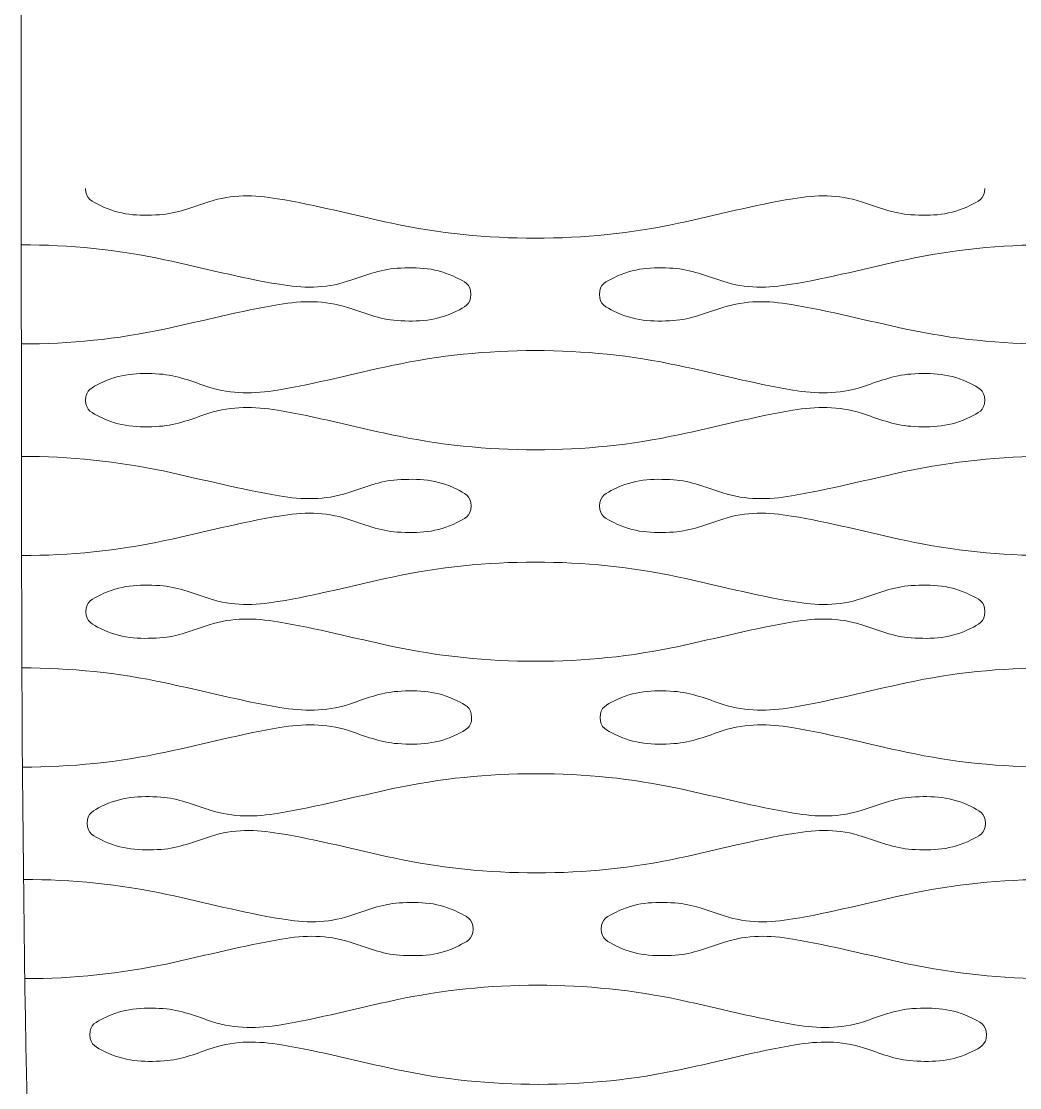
# Model space of a CAD drawing. Header units: centimetres. Extents: x -29.7 to 21.6, y -14.4 to 13.7.
# Drawn here: x -29.708 to -26.48, y -7.356 to -3.909 of the extents above; entities that cross this region are included whole.
import ezdxf

# ---------------------------------------------------------------- set-up
doc = ezdxf.new("R2010")
doc.units = ezdxf.units.CM
doc.header["$MEASUREMENT"] = 0
doc.layers.add('Layer 1', color=7, linetype='Continuous')

msp = doc.modelspace()

# ---------------------------------------------------------------- linework, layer by layer
at = {"layer": 'Layer 1', "color": 1, "lineweight": 9}
for points, knots in [([(-29.70796, -4.44965), (-29.70796, -4.44965), (-29.70796, -0.46166), (-29.70796, -0.46166), (-29.70796, -0.46166), (-29.70796, -0.46166), (-19.73801, -0.46166), (-19.73801, -0.46166), (-19.73801, -0.46166), (-19.73801, -0.46166), (-19.73801, -4.44965), (-19.73801, -4.44965)], [0, 0, 0, 0, 0.25, 0.25, 0.25, 0.25, 0.5, 0.5, 0.5, 0.5, 1, 1, 1, 1]), ([(-29.70796, -4.44965), (-29.70796, -7.29819), (-29.70796, -8.72246), (-29.45873, -10.14675), (-29.45873, -10.14675), (-29.20947, -11.57102), (-28.71099, -12.99531), (-26.71698, -14.41959)], [0, 0, 0, 0, 0.3333333, 0.3333333, 0.3333333, 0.3333333, 1, 1, 1, 1]), ([(-29.5003, -4.44965), (-29.5003, -4.48346), (-29.47804, -4.49124), (-29.45382, -4.5035), (-29.45382, -4.5035), (-29.39046, -4.53565), (-29.32932, -4.53841), (-29.26134, -4.53416), (-29.26134, -4.53416), (-29.20431, -4.5306), (-29.15413, -4.5088), (-29.10153, -4.49199), (-29.10153, -4.49199), (-29.02612, -4.46789), (-28.95569, -4.46965), (-28.8795, -4.48226), (-28.8795, -4.48226), (-28.75484, -4.50292), (-28.63293, -4.53523), (-28.50964, -4.56162), (-28.50964, -4.56162), (-28.35604, -4.59453), (-28.20327, -4.60993), (-28.04627, -4.60993)], [0, 0, 0, 0, 0.1428571, 0.1428571, 0.1428571, 0.1428571, 0.2857143, 0.2857143, 0.2857143, 0.2857143, 0.4285714, 0.4285714, 0.4285714, 0.4285714, 0.5714286, 0.5714286, 0.5714286, 0.5714286, 0.7142857, 0.7142857, 0.7142857, 0.7142857, 1, 1, 1, 1]), ([(-26.59235, -4.44965), (-26.59235, -4.48346), (-26.61457, -4.49124), (-26.63878, -4.5035), (-26.63878, -4.5035), (-26.70215, -4.53565), (-26.76332, -4.53841), (-26.83123, -4.53416), (-26.83123, -4.53416), (-26.88831, -4.5306), (-26.93845, -4.5088), (-26.99107, -4.49199), (-26.99107, -4.49199), (-27.06651, -4.46791), (-27.13692, -4.46965), (-27.21311, -4.48226), (-27.21311, -4.48226), (-27.33777, -4.50292), (-27.45965, -4.53523), (-27.58297, -4.56162), (-27.58297, -4.56162), (-27.73657, -4.59453), (-27.88934, -4.60993), (-28.04627, -4.60993)], [0, 0, 0, 0, 0.1428571, 0.1428571, 0.1428571, 0.1428571, 0.2857143, 0.2857143, 0.2857143, 0.2857143, 0.4285714, 0.4285714, 0.4285714, 0.4285714, 0.5714286, 0.5714286, 0.5714286, 0.5714286, 0.7142857, 0.7142857, 0.7142857, 0.7142857, 1, 1, 1, 1]), ([(-29.70793, -4.63131), (-29.55093, -4.63131), (-29.39809, -4.64671), (-29.24446, -4.67961), (-29.24446, -4.67961), (-29.1212, -4.706), (-28.99935, -4.73831), (-28.87469, -4.75896), (-28.87469, -4.75896), (-28.7985, -4.77159), (-28.72814, -4.77333), (-28.6527, -4.74924), (-28.6527, -4.74924), (-28.60007, -4.73243), (-28.54996, -4.71064), (-28.49288, -4.70707), (-28.49288, -4.70707), (-28.42493, -4.70283), (-28.3638, -4.70558), (-28.30041, -4.73772), (-28.30041, -4.73772), (-28.27618, -4.74999), (-28.25396, -4.75778), (-28.25396, -4.79157)], [0, 0, 0, 0, 0.1428571, 0.1428571, 0.1428571, 0.1428571, 0.2857143, 0.2857143, 0.2857143, 0.2857143, 0.4285714, 0.4285714, 0.4285714, 0.4285714, 0.5714286, 0.5714286, 0.5714286, 0.5714286, 0.7142857, 0.7142857, 0.7142857, 0.7142857, 1, 1, 1, 1]), ([(-26.38465, -4.63131), (-26.54165, -4.63131), (-26.69449, -4.64671), (-26.84812, -4.67961), (-26.84812, -4.67961), (-26.97134, -4.706), (-27.09319, -4.73831), (-27.21785, -4.75896), (-27.21785, -4.75896), (-27.29405, -4.77159), (-27.36444, -4.77333), (-27.43981, -4.74924), (-27.43981, -4.74924), (-27.49247, -4.73243), (-27.54261, -4.71064), (-27.59969, -4.70707), (-27.59969, -4.70707), (-27.6676, -4.70283), (-27.72878, -4.70558), (-27.79214, -4.73772), (-27.79214, -4.73772), (-27.81632, -4.74999), (-27.83858, -4.75778), (-27.83858, -4.79157)], [0, 0, 0, 0, 0.1428571, 0.1428571, 0.1428571, 0.1428571, 0.2857143, 0.2857143, 0.2857143, 0.2857143, 0.4285714, 0.4285714, 0.4285714, 0.4285714, 0.5714286, 0.5714286, 0.5714286, 0.5714286, 0.7142857, 0.7142857, 0.7142857, 0.7142857, 1, 1, 1, 1]), ([(-28.25396, -4.79157), (-28.25396, -4.82538), (-28.27618, -4.83317), (-28.30037, -4.84545), (-28.30037, -4.84545), (-28.36374, -4.8776), (-28.42491, -4.88035), (-28.49285, -4.87609), (-28.49285, -4.87609), (-28.54993, -4.87253), (-28.60007, -4.85073), (-28.6527, -4.83392), (-28.6527, -4.83392), (-28.7281, -4.80985), (-28.7985, -4.81157), (-28.87469, -4.82418), (-28.87469, -4.82418), (-28.99935, -4.84486), (-29.12124, -4.87718), (-29.24456, -4.90357), (-29.24456, -4.90357), (-29.39811, -4.93645), (-29.55093, -4.95186), (-29.70786, -4.95186)], [0, 0, 0, 0, 0.1428571, 0.1428571, 0.1428571, 0.1428571, 0.2857143, 0.2857143, 0.2857143, 0.2857143, 0.4285714, 0.4285714, 0.4285714, 0.4285714, 0.5714286, 0.5714286, 0.5714286, 0.5714286, 0.7142857, 0.7142857, 0.7142857, 0.7142857, 1, 1, 1, 1]), ([(-27.83858, -4.79157), (-27.83858, -4.82538), (-27.81632, -4.83317), (-27.79214, -4.84545), (-27.79214, -4.84545), (-27.72874, -4.8776), (-27.6676, -4.88035), (-27.59969, -4.87609), (-27.59969, -4.87609), (-27.54261, -4.87253), (-27.49247, -4.85073), (-27.43981, -4.83392), (-27.43981, -4.83392), (-27.36444, -4.80985), (-27.29405, -4.81157), (-27.21785, -4.82418), (-27.21785, -4.82418), (-27.09312, -4.84486), (-26.97125, -4.87718), (-26.84795, -4.90357), (-26.84795, -4.90357), (-26.6944, -4.93645), (-26.54155, -4.95186), (-26.38462, -4.95186)], [0, 0, 0, 0, 0.1428571, 0.1428571, 0.1428571, 0.1428571, 0.2857143, 0.2857143, 0.2857143, 0.2857143, 0.4285714, 0.4285714, 0.4285714, 0.4285714, 0.5714286, 0.5714286, 0.5714286, 0.5714286, 0.7142857, 0.7142857, 0.7142857, 0.7142857, 1, 1, 1, 1]), ([(-29.50013, -5.13353), (-29.50013, -5.09972), (-29.4779, -5.09194), (-29.45376, -5.07967), (-29.45376, -5.07967), (-29.39033, -5.04751), (-29.32919, -5.04477), (-29.26125, -5.049), (-29.26125, -5.049), (-29.20417, -5.05258), (-29.15403, -5.07437), (-29.1014, -5.09117), (-29.1014, -5.09117), (-29.026, -5.11526), (-28.9556, -5.11353), (-28.87941, -5.10091), (-28.87941, -5.10091), (-28.75475, -5.08026), (-28.63286, -5.04795), (-28.50957, -5.02152), (-28.50957, -5.02152), (-28.35598, -4.98865), (-28.20317, -4.97323), (-28.04624, -4.97323)], [0, 0, 0, 0, 0.1428571, 0.1428571, 0.1428571, 0.1428571, 0.2857143, 0.2857143, 0.2857143, 0.2857143, 0.4285714, 0.4285714, 0.4285714, 0.4285714, 0.5714286, 0.5714286, 0.5714286, 0.5714286, 0.7142857, 0.7142857, 0.7142857, 0.7142857, 1, 1, 1, 1]), ([(-26.59231, -5.13353), (-26.59231, -5.09972), (-26.61454, -5.09194), (-26.63876, -5.07967), (-26.63876, -5.07967), (-26.70211, -5.04751), (-26.76325, -5.04477), (-26.8312, -5.049), (-26.8312, -5.049), (-26.88827, -5.05258), (-26.93839, -5.07437), (-26.99102, -5.09117), (-26.99102, -5.09117), (-27.06645, -5.11526), (-27.13685, -5.11353), (-27.21304, -5.10091), (-27.21304, -5.10091), (-27.33774, -5.08026), (-27.45961, -5.04795), (-27.5829, -5.02152), (-27.5829, -5.02152), (-27.73646, -4.98865), (-27.88931, -4.97323), (-28.04624, -4.97323)], [0, 0, 0, 0, 0.1428571, 0.1428571, 0.1428571, 0.1428571, 0.2857143, 0.2857143, 0.2857143, 0.2857143, 0.4285714, 0.4285714, 0.4285714, 0.4285714, 0.5714286, 0.5714286, 0.5714286, 0.5714286, 0.7142857, 0.7142857, 0.7142857, 0.7142857, 1, 1, 1, 1]), ([(-29.50013, -5.13353), (-29.5001, -5.16732), (-29.47785, -5.17511), (-29.45362, -5.18738), (-29.45362, -5.18738), (-29.39023, -5.21952), (-29.3291, -5.22228), (-29.26112, -5.21805), (-29.26112, -5.21805), (-29.20407, -5.21447), (-29.15393, -5.19268), (-29.10137, -5.17587), (-29.10137, -5.17587), (-29.02593, -5.15176), (-28.95557, -5.15352), (-28.87938, -5.16614), (-28.87938, -5.16614), (-28.75464, -5.18679), (-28.63273, -5.21912), (-28.50941, -5.2455), (-28.50941, -5.2455), (-28.35581, -5.27839), (-28.20301, -5.29381), (-28.04604, -5.29381)], [0, 0, 0, 0, 0.1428571, 0.1428571, 0.1428571, 0.1428571, 0.2857143, 0.2857143, 0.2857143, 0.2857143, 0.4285714, 0.4285714, 0.4285714, 0.4285714, 0.5714286, 0.5714286, 0.5714286, 0.5714286, 0.7142857, 0.7142857, 0.7142857, 0.7142857, 1, 1, 1, 1]), ([(-26.59231, -5.13353), (-26.59231, -5.16732), (-26.6145, -5.17511), (-26.63869, -5.18738), (-26.63869, -5.18738), (-26.70205, -5.21955), (-26.76322, -5.22228), (-26.83113, -5.21805), (-26.83113, -5.21805), (-26.88821, -5.21447), (-26.93835, -5.19268), (-26.99098, -5.17587), (-26.99098, -5.17587), (-27.06642, -5.15178), (-27.13685, -5.15352), (-27.21301, -5.16614), (-27.21301, -5.16614), (-27.33767, -5.18679), (-27.45952, -5.21912), (-27.58277, -5.2455), (-27.58277, -5.2455), (-27.73634, -5.27841), (-27.88911, -5.29381), (-28.04604, -5.29381)], [0, 0, 0, 0, 0.1428571, 0.1428571, 0.1428571, 0.1428571, 0.2857143, 0.2857143, 0.2857143, 0.2857143, 0.4285714, 0.4285714, 0.4285714, 0.4285714, 0.5714286, 0.5714286, 0.5714286, 0.5714286, 0.7142857, 0.7142857, 0.7142857, 0.7142857, 1, 1, 1, 1]), ([(-29.7075, -5.31517), (-29.5505, -5.31517), (-29.39766, -5.33059), (-29.24403, -5.3635), (-29.24403, -5.3635), (-29.12074, -5.3899), (-28.99887, -5.4222), (-28.8742, -5.44283), (-28.8742, -5.44283), (-28.79804, -5.45547), (-28.72764, -5.45722), (-28.65224, -5.43313), (-28.65224, -5.43313), (-28.59964, -5.41631), (-28.54954, -5.39451), (-28.49249, -5.39094), (-28.49249, -5.39094), (-28.42452, -5.38669), (-28.36338, -5.38947), (-28.29998, -5.42159), (-28.29998, -5.42159), (-28.27579, -5.43387), (-28.25354, -5.44165), (-28.25351, -5.47547)], [0, 0, 0, 0, 0.1428571, 0.1428571, 0.1428571, 0.1428571, 0.2857143, 0.2857143, 0.2857143, 0.2857143, 0.4285714, 0.4285714, 0.4285714, 0.4285714, 0.5714286, 0.5714286, 0.5714286, 0.5714286, 0.7142857, 0.7142857, 0.7142857, 0.7142857, 1, 1, 1, 1]), ([(-26.38449, -5.31517), (-26.54146, -5.31517), (-26.69429, -5.33059), (-26.84789, -5.3635), (-26.84789, -5.3635), (-26.97111, -5.3899), (-27.09293, -5.4222), (-27.21755, -5.44283), (-27.21755, -5.44283), (-27.29371, -5.45547), (-27.36412, -5.45719), (-27.43952, -5.43313), (-27.43952, -5.43313), (-27.49215, -5.41631), (-27.54229, -5.39451), (-27.59937, -5.39094), (-27.59937, -5.39094), (-27.66728, -5.38671), (-27.72841, -5.38944), (-27.79178, -5.42159), (-27.79178, -5.42159), (-27.81597, -5.43387), (-27.83819, -5.44166), (-27.83815, -5.47547)], [0, 0, 0, 0, 0.1428571, 0.1428571, 0.1428571, 0.1428571, 0.2857143, 0.2857143, 0.2857143, 0.2857143, 0.4285714, 0.4285714, 0.4285714, 0.4285714, 0.5714286, 0.5714286, 0.5714286, 0.5714286, 0.7142857, 0.7142857, 0.7142857, 0.7142857, 1, 1, 1, 1]), ([(-28.25351, -5.47547), (-28.25344, -5.50926), (-28.2757, -5.51703), (-28.29985, -5.52932), (-28.29985, -5.52932), (-28.36321, -5.5615), (-28.42432, -5.56422), (-28.49223, -5.55997), (-28.49223, -5.55997), (-28.54931, -5.55642), (-28.59952, -5.53462), (-28.65214, -5.5178), (-28.65214, -5.5178), (-28.72751, -5.49373), (-28.79794, -5.49544), (-28.87413, -5.50808), (-28.87413, -5.50808), (-28.99873, -5.52873), (-29.12055, -5.56105), (-29.24381, -5.58744), (-29.24381, -5.58744), (-29.39733, -5.62034), (-29.55008, -5.63574), (-29.70698, -5.63574)], [0, 0, 0, 0, 0.1428571, 0.1428571, 0.1428571, 0.1428571, 0.2857143, 0.2857143, 0.2857143, 0.2857143, 0.4285714, 0.4285714, 0.4285714, 0.4285714, 0.5714286, 0.5714286, 0.5714286, 0.5714286, 0.7142857, 0.7142857, 0.7142857, 0.7142857, 1, 1, 1, 1]), ([(-27.83815, -5.47547), (-27.83812, -5.50926), (-27.81586, -5.51705), (-27.79167, -5.52932), (-27.79167, -5.52932), (-27.72832, -5.56146), (-27.66715, -5.56422), (-27.5992, -5.55997), (-27.5992, -5.55997), (-27.54219, -5.55642), (-27.49205, -5.53462), (-27.43945, -5.5178), (-27.43945, -5.5178), (-27.36401, -5.49372), (-27.29365, -5.49544), (-27.21746, -5.50808), (-27.21746, -5.50808), (-27.0928, -5.52873), (-26.97091, -5.56105), (-26.84759, -5.58744), (-26.84759, -5.58744), (-26.69404, -5.62034), (-26.54126, -5.63574), (-26.38433, -5.63574)], [0, 0, 0, 0, 0.1428571, 0.1428571, 0.1428571, 0.1428571, 0.2857143, 0.2857143, 0.2857143, 0.2857143, 0.4285714, 0.4285714, 0.4285714, 0.4285714, 0.5714286, 0.5714286, 0.5714286, 0.5714286, 0.7142857, 0.7142857, 0.7142857, 0.7142857, 1, 1, 1, 1]), ([(-29.49899, -5.8174), (-29.49905, -5.78362), (-29.47686, -5.77582), (-29.45271, -5.76355), (-29.45271, -5.76355), (-29.38932, -5.73137), (-29.3282, -5.72864), (-29.2603, -5.73289), (-29.2603, -5.73289), (-29.20322, -5.73644), (-29.15308, -5.75825), (-29.10045, -5.77506), (-29.10045, -5.77506), (-29.02505, -5.79913), (-28.95468, -5.79741), (-28.87846, -5.78479), (-28.87846, -5.78479), (-28.75385, -5.76414), (-28.63204, -5.73181), (-28.50879, -5.70539), (-28.50879, -5.70539), (-28.35526, -5.67251), (-28.20252, -5.65711), (-28.04562, -5.65711)], [0, 0, 0, 0, 0.1428571, 0.1428571, 0.1428571, 0.1428571, 0.2857143, 0.2857143, 0.2857143, 0.2857143, 0.4285714, 0.4285714, 0.4285714, 0.4285714, 0.5714286, 0.5714286, 0.5714286, 0.5714286, 0.7142857, 0.7142857, 0.7142857, 0.7142857, 1, 1, 1, 1]), ([(-26.59189, -5.8174), (-26.59189, -5.78361), (-26.61411, -5.7758), (-26.63833, -5.76355), (-26.63833, -5.76355), (-26.70169, -5.73139), (-26.76283, -5.72864), (-26.83077, -5.73289), (-26.83077, -5.73289), (-26.88782, -5.73644), (-26.93793, -5.75825), (-26.99055, -5.77506), (-26.99055, -5.77506), (-27.06592, -5.79913), (-27.13633, -5.79741), (-27.21249, -5.78479), (-27.21249, -5.78479), (-27.33718, -5.76411), (-27.45902, -5.73181), (-27.58234, -5.70539), (-27.58234, -5.70539), (-27.73587, -5.67254), (-27.88868, -5.65711), (-28.04562, -5.65711)], [0, 0, 0, 0, 0.1428571, 0.1428571, 0.1428571, 0.1428571, 0.2857143, 0.2857143, 0.2857143, 0.2857143, 0.4285714, 0.4285714, 0.4285714, 0.4285714, 0.5714286, 0.5714286, 0.5714286, 0.5714286, 0.7142857, 0.7142857, 0.7142857, 0.7142857, 1, 1, 1, 1]), ([(-29.49899, -5.8174), (-29.49882, -5.85122), (-29.47654, -5.85899), (-29.45232, -5.87126), (-29.45232, -5.87126), (-29.38892, -5.90334), (-29.32772, -5.90617), (-29.25975, -5.9019), (-29.25975, -5.9019), (-29.20277, -5.89835), (-29.15272, -5.87654), (-29.10019, -5.85975), (-29.10019, -5.85975), (-29.02478, -5.83564), (-28.95442, -5.83741), (-28.87829, -5.85002), (-28.87829, -5.85002), (-28.75353, -5.87068), (-28.63155, -5.90299), (-28.50816, -5.9294), (-28.50816, -5.9294), (-28.35461, -5.96226), (-28.2018, -5.97768), (-28.04487, -5.97768)], [0, 0, 0, 0, 0.1428571, 0.1428571, 0.1428571, 0.1428571, 0.2857143, 0.2857143, 0.2857143, 0.2857143, 0.4285714, 0.4285714, 0.4285714, 0.4285714, 0.5714286, 0.5714286, 0.5714286, 0.5714286, 0.7142857, 0.7142857, 0.7142857, 0.7142857, 1, 1, 1, 1]), ([(-26.59189, -5.8174), (-26.59179, -5.85119), (-26.61398, -5.85898), (-26.63817, -5.87126), (-26.63817, -5.87126), (-26.70149, -5.90344), (-26.7626, -5.90616), (-26.83047, -5.9019), (-26.83047, -5.9019), (-26.88762, -5.89835), (-26.93773, -5.87654), (-26.99039, -5.85975), (-26.99039, -5.85975), (-27.06579, -5.83568), (-27.13616, -5.83738), (-27.21236, -5.85002), (-27.21236, -5.85002), (-27.33692, -5.87067), (-27.45867, -5.90299), (-27.58186, -5.9294), (-27.58186, -5.9294), (-27.73532, -5.9623), (-27.888, -5.97768), (-28.04487, -5.97768)], [0, 0, 0, 0, 0.1428571, 0.1428571, 0.1428571, 0.1428571, 0.2857143, 0.2857143, 0.2857143, 0.2857143, 0.4285714, 0.4285714, 0.4285714, 0.4285714, 0.5714286, 0.5714286, 0.5714286, 0.5714286, 0.7142857, 0.7142857, 0.7142857, 0.7142857, 1, 1, 1, 1]), ([(-29.70564, -5.99906), (-29.54867, -5.99906), (-29.3958, -6.01449), (-29.24213, -6.04738), (-29.24213, -6.04738), (-29.11884, -6.07378), (-28.99693, -6.10606), (-28.87224, -6.12671), (-28.87224, -6.12671), (-28.79611, -6.13934), (-28.72578, -6.14111), (-28.65041, -6.11699), (-28.65041, -6.11699), (-28.59784, -6.10019), (-28.54784, -6.07837), (-28.49082, -6.07482), (-28.49082, -6.07482), (-28.42291, -6.07056), (-28.36174, -6.07337), (-28.29835, -6.10547), (-28.29835, -6.10547), (-28.27412, -6.11772), (-28.25187, -6.1255), (-28.25174, -6.15934)], [0, 0, 0, 0, 0.1428571, 0.1428571, 0.1428571, 0.1428571, 0.2857143, 0.2857143, 0.2857143, 0.2857143, 0.4285714, 0.4285714, 0.4285714, 0.4285714, 0.5714286, 0.5714286, 0.5714286, 0.5714286, 0.7142857, 0.7142857, 0.7142857, 0.7142857, 1, 1, 1, 1]), ([(-26.3839, -5.99906), (-26.54076, -5.99906), (-26.6935, -6.01446), (-26.847, -6.04738), (-26.847, -6.04738), (-26.97012, -6.07378), (-27.09185, -6.10606), (-27.21635, -6.12671), (-27.21635, -6.12671), (-27.29251, -6.13936), (-27.36287, -6.14105), (-27.43825, -6.11699), (-27.43825, -6.11699), (-27.49087, -6.10019), (-27.54105, -6.07839), (-27.59812, -6.07482), (-27.59812, -6.07482), (-27.666, -6.07058), (-27.72707, -6.07328), (-27.79036, -6.10547), (-27.79036, -6.10547), (-27.81455, -6.11776), (-27.83671, -6.12557), (-27.83661, -6.15934)], [0, 0, 0, 0, 0.1428571, 0.1428571, 0.1428571, 0.1428571, 0.2857143, 0.2857143, 0.2857143, 0.2857143, 0.4285714, 0.4285714, 0.4285714, 0.4285714, 0.5714286, 0.5714286, 0.5714286, 0.5714286, 0.7142857, 0.7142857, 0.7142857, 0.7142857, 1, 1, 1, 1]), ([(-28.25174, -6.15934), (-28.25161, -6.19309), (-28.27373, -6.2009), (-28.29792, -6.2132), (-28.29792, -6.2132), (-28.36119, -6.24538), (-28.42226, -6.2481), (-28.4901, -6.24384), (-28.4901, -6.24384), (-28.54718, -6.24028), (-28.59739, -6.21848), (-28.65001, -6.20167), (-28.65001, -6.20167), (-28.72538, -6.17764), (-28.79575, -6.17932), (-28.87191, -6.19194), (-28.87191, -6.19194), (-28.99638, -6.21259), (-29.11806, -6.24493), (-29.24112, -6.27132), (-29.24112, -6.27132), (-29.39449, -6.30424), (-29.54709, -6.31961), (-29.70383, -6.31961)], [0, 0, 0, 0, 0.1428571, 0.1428571, 0.1428571, 0.1428571, 0.2857143, 0.2857143, 0.2857143, 0.2857143, 0.4285714, 0.4285714, 0.4285714, 0.4285714, 0.5714286, 0.5714286, 0.5714286, 0.5714286, 0.7142857, 0.7142857, 0.7142857, 0.7142857, 1, 1, 1, 1]), ([(-27.83661, -6.15934), (-27.83649, -6.19313), (-27.81426, -6.20094), (-27.79004, -6.2132), (-27.79004, -6.2132), (-27.72665, -6.24531), (-27.66551, -6.2481), (-27.5976, -6.24384), (-27.5976, -6.24384), (-27.54058, -6.24028), (-27.49054, -6.21848), (-27.43798, -6.20167), (-27.43798, -6.20167), (-27.36264, -6.17757), (-27.29227, -6.17934), (-27.21615, -6.19194), (-27.21615, -6.19194), (-27.09152, -6.21261), (-26.96967, -6.24493), (-26.84635, -6.27132), (-26.84635, -6.27132), (-26.69289, -6.3042), (-26.54015, -6.31961), (-26.38328, -6.31961)], [0, 0, 0, 0, 0.1428571, 0.1428571, 0.1428571, 0.1428571, 0.2857143, 0.2857143, 0.2857143, 0.2857143, 0.4285714, 0.4285714, 0.4285714, 0.4285714, 0.5714286, 0.5714286, 0.5714286, 0.5714286, 0.7142857, 0.7142857, 0.7142857, 0.7142857, 1, 1, 1, 1]), ([(-29.49536, -6.50128), (-29.49552, -6.46753), (-29.47339, -6.45968), (-29.44924, -6.4474), (-29.44924, -6.4474), (-29.38597, -6.41522), (-29.32497, -6.41253), (-29.25715, -6.41675), (-29.25715, -6.41675), (-29.20005, -6.42032), (-29.14987, -6.44213), (-29.09724, -6.45892), (-29.09724, -6.45892), (-29.02187, -6.48299), (-28.95154, -6.48129), (-28.87538, -6.46866), (-28.87538, -6.46866), (-28.75095, -6.44799), (-28.6293, -6.41567), (-28.50624, -6.38929), (-28.50624, -6.38929), (-28.35287, -6.35638), (-28.20026, -6.34098), (-28.04349, -6.34098)], [0, 0, 0, 0, 0.1428571, 0.1428571, 0.1428571, 0.1428571, 0.2857143, 0.2857143, 0.2857143, 0.2857143, 0.4285714, 0.4285714, 0.4285714, 0.4285714, 0.5714286, 0.5714286, 0.5714286, 0.5714286, 0.7142857, 0.7142857, 0.7142857, 0.7142857, 1, 1, 1, 1]), ([(-26.59045, -6.50128), (-26.59051, -6.46748), (-26.61273, -6.45968), (-26.63692, -6.4474), (-26.63692, -6.4474), (-26.70029, -6.41529), (-26.76139, -6.41251), (-26.8293, -6.41675), (-26.8293, -6.41675), (-26.88628, -6.42032), (-26.93632, -6.44213), (-26.98885, -6.45892), (-26.98885, -6.45892), (-27.06419, -6.48305), (-27.13452, -6.48126), (-27.21062, -6.46866), (-27.21062, -6.46866), (-27.33528, -6.44799), (-27.45713, -6.41567), (-27.58039, -6.38929), (-27.58039, -6.38929), (-27.73388, -6.3564), (-27.88659, -6.34098), (-28.04349, -6.34098)], [0, 0, 0, 0, 0.1428571, 0.1428571, 0.1428571, 0.1428571, 0.2857143, 0.2857143, 0.2857143, 0.2857143, 0.4285714, 0.4285714, 0.4285714, 0.4285714, 0.5714286, 0.5714286, 0.5714286, 0.5714286, 0.7142857, 0.7142857, 0.7142857, 0.7142857, 1, 1, 1, 1]), ([(-29.49536, -6.50128), (-29.49493, -6.53513), (-29.47258, -6.54286), (-29.44829, -6.55513), (-29.44829, -6.55513), (-29.3849, -6.58714), (-29.32369, -6.59004), (-29.25568, -6.58579), (-29.25568, -6.58579), (-29.19883, -6.58223), (-29.14892, -6.56043), (-29.09656, -6.54361), (-29.09656, -6.54361), (-29.02122, -6.51945), (-28.95095, -6.5213), (-28.87489, -6.53389), (-28.87489, -6.53389), (-28.75006, -6.55453), (-28.62805, -6.58684), (-28.50463, -6.61323), (-28.50463, -6.61323), (-28.3511, -6.64609), (-28.19836, -6.66153), (-28.0415, -6.66153)], [0, 0, 0, 0, 0.1428571, 0.1428571, 0.1428571, 0.1428571, 0.2857143, 0.2857143, 0.2857143, 0.2857143, 0.4285714, 0.4285714, 0.4285714, 0.4285714, 0.5714286, 0.5714286, 0.5714286, 0.5714286, 0.7142857, 0.7142857, 0.7142857, 0.7142857, 1, 1, 1, 1]), ([(-26.59045, -6.50128), (-26.59029, -6.535), (-26.61241, -6.54286), (-26.63653, -6.55513), (-26.63653, -6.55513), (-26.69975, -6.58732), (-26.7608, -6.59002), (-26.82864, -6.58579), (-26.82864, -6.58579), (-26.88573, -6.58221), (-26.93583, -6.56041), (-26.98849, -6.54361), (-26.98849, -6.54361), (-27.06386, -6.51957), (-27.1342, -6.52125), (-27.21032, -6.53389), (-27.21032, -6.53389), (-27.33466, -6.55452), (-27.45621, -6.58684), (-27.57917, -6.61323), (-27.57917, -6.61323), (-27.7324, -6.64614), (-27.88486, -6.66153), (-28.0415, -6.66153)], [0, 0, 0, 0, 0.1428571, 0.1428571, 0.1428571, 0.1428571, 0.2857143, 0.2857143, 0.2857143, 0.2857143, 0.4285714, 0.4285714, 0.4285714, 0.4285714, 0.5714286, 0.5714286, 0.5714286, 0.5714286, 0.7142857, 0.7142857, 0.7142857, 0.7142857, 1, 1, 1, 1]), ([(-29.70043, -6.68292), (-29.5435, -6.68292), (-29.39069, -6.69836), (-29.23709, -6.73122), (-29.23709, -6.73122), (-29.11374, -6.75761), (-28.9918, -6.78991), (-28.86706, -6.81058), (-28.86706, -6.81058), (-28.79104, -6.82315), (-28.72084, -6.82499), (-28.64559, -6.80083), (-28.64559, -6.80083), (-28.5932, -6.78403), (-28.54331, -6.76223), (-28.48647, -6.75868), (-28.48647, -6.75868), (-28.41856, -6.75441), (-28.35739, -6.75729), (-28.29403, -6.78933), (-28.29403, -6.78933), (-28.26977, -6.80159), (-28.24752, -6.80936), (-28.24716, -6.84317)], [0, 0, 0, 0, 0.1428571, 0.1428571, 0.1428571, 0.1428571, 0.2857143, 0.2857143, 0.2857143, 0.2857143, 0.4285714, 0.4285714, 0.4285714, 0.4285714, 0.5714286, 0.5714286, 0.5714286, 0.5714286, 0.7142857, 0.7142857, 0.7142857, 0.7142857, 1, 1, 1, 1]), ([(-26.38213, -6.68292), (-26.53883, -6.68292), (-26.69135, -6.69831), (-26.84462, -6.73122), (-26.84462, -6.73122), (-26.96754, -6.75761), (-27.089, -6.78991), (-27.21327, -6.81058), (-27.21327, -6.81058), (-27.28936, -6.8232), (-27.35963, -6.82487), (-27.4349, -6.80083), (-27.4349, -6.80083), (-27.48757, -6.78404), (-27.5377, -6.76225), (-27.59479, -6.75868), (-27.59479, -6.75868), (-27.66253, -6.75443), (-27.7235, -6.75708), (-27.78667, -6.78933), (-27.78667, -6.78933), (-27.81076, -6.80161), (-27.83282, -6.80947), (-27.83259, -6.84317)], [0, 0, 0, 0, 0.1428571, 0.1428571, 0.1428571, 0.1428571, 0.2857143, 0.2857143, 0.2857143, 0.2857143, 0.4285714, 0.4285714, 0.4285714, 0.4285714, 0.5714286, 0.5714286, 0.5714286, 0.5714286, 0.7142857, 0.7142857, 0.7142857, 0.7142857, 1, 1, 1, 1]), ([(-28.24716, -6.84317), (-28.24687, -6.87687), (-28.26893, -6.88473), (-28.29298, -6.89704), (-28.29298, -6.89704), (-28.35611, -6.92928), (-28.41705, -6.93191), (-28.48477, -6.92767), (-28.48477, -6.92767), (-28.54184, -6.92411), (-28.59201, -6.90231), (-28.64471, -6.8855), (-28.64471, -6.8855), (-28.71999, -6.8615), (-28.79026, -6.86315), (-28.86638, -6.87579), (-28.86638, -6.87579), (-28.99049, -6.89644), (-29.11181, -6.92876), (-29.23454, -6.95517), (-29.23454, -6.95517), (-29.38755, -6.98807), (-29.5398, -7.00344), (-29.69618, -7.00344)], [0, 0, 0, 0, 0.1428571, 0.1428571, 0.1428571, 0.1428571, 0.2857143, 0.2857143, 0.2857143, 0.2857143, 0.4285714, 0.4285714, 0.4285714, 0.4285714, 0.5714286, 0.5714286, 0.5714286, 0.5714286, 0.7142857, 0.7142857, 0.7142857, 0.7142857, 1, 1, 1, 1]), ([(-27.83259, -6.84317), (-27.8323, -6.87698), (-27.81004, -6.88476), (-27.78578, -6.89704), (-27.78578, -6.89704), (-27.72249, -6.92906), (-27.66138, -6.93194), (-27.59348, -6.92767), (-27.59348, -6.92767), (-27.53663, -6.92412), (-27.48672, -6.90233), (-27.43431, -6.8855), (-27.43431, -6.8855), (-27.35905, -6.86138), (-27.28884, -6.8632), (-27.21281, -6.87579), (-27.21281, -6.87579), (-27.08825, -6.89646), (-26.96643, -6.92876), (-26.84324, -6.95517), (-26.84324, -6.95517), (-26.68997, -6.98803), (-26.53743, -7.00344), (-26.38073, -7.00344)], [0, 0, 0, 0, 0.1428571, 0.1428571, 0.1428571, 0.1428571, 0.2857143, 0.2857143, 0.2857143, 0.2857143, 0.4285714, 0.4285714, 0.4285714, 0.4285714, 0.5714286, 0.5714286, 0.5714286, 0.5714286, 0.7142857, 0.7142857, 0.7142857, 0.7142857, 1, 1, 1, 1]), ([(-29.48668, -7.18509), (-29.48711, -7.15144), (-29.46511, -7.14355), (-29.44105, -7.13123), (-29.44105, -7.13123), (-29.37799, -7.09894), (-29.31715, -7.09634), (-29.24947, -7.10058), (-29.24947, -7.10058), (-29.19242, -7.10416), (-29.14221, -7.12594), (-29.08958, -7.14275), (-29.08958, -7.14275), (-29.01434, -7.16674), (-28.94411, -7.16512), (-28.86805, -7.15248), (-28.86805, -7.15248), (-28.74397, -7.13184), (-28.62272, -7.0995), (-28.50001, -7.07312), (-28.50001, -7.07312), (-28.34698, -7.04017), (-28.19473, -7.02481), (-28.03829, -7.02481)], [0, 0, 0, 0, 0.1428571, 0.1428571, 0.1428571, 0.1428571, 0.2857143, 0.2857143, 0.2857143, 0.2857143, 0.4285714, 0.4285714, 0.4285714, 0.4285714, 0.5714286, 0.5714286, 0.5714286, 0.5714286, 0.7142857, 0.7142857, 0.7142857, 0.7142857, 1, 1, 1, 1]), ([(-26.58708, -7.18509), (-26.58721, -7.15131), (-26.60939, -7.14351), (-26.63358, -7.13123), (-26.63358, -7.13123), (-26.69688, -7.09916), (-26.75789, -7.09634), (-26.82573, -7.10058), (-26.82573, -7.10058), (-26.88258, -7.10415), (-26.9325, -7.12594), (-26.98489, -7.14275), (-26.98489, -7.14275), (-27.0601, -7.16686), (-27.13027, -7.16509), (-27.20627, -7.15248), (-27.20627, -7.15248), (-27.33076, -7.13182), (-27.45252, -7.0995), (-27.5757, -7.07312), (-27.5757, -7.07312), (-27.72903, -7.04024), (-27.88158, -7.02481), (-28.03829, -7.02481)], [0, 0, 0, 0, 0.1428571, 0.1428571, 0.1428571, 0.1428571, 0.2857143, 0.2857143, 0.2857143, 0.2857143, 0.4285714, 0.4285714, 0.4285714, 0.4285714, 0.5714286, 0.5714286, 0.5714286, 0.5714286, 0.7142857, 0.7142857, 0.7142857, 0.7142857, 1, 1, 1, 1]), ([(-29.48668, -7.18509), (-29.4858, -7.21895), (-29.46341, -7.2267), (-29.43903, -7.23894), (-29.43903, -7.23894), (-29.3756, -7.27078), (-29.31443, -7.27384), (-29.24639, -7.26957), (-29.24639, -7.26957), (-29.1898, -7.26602), (-29.14022, -7.24422), (-29.08811, -7.22742), (-29.08811, -7.22742), (-29.01294, -7.20318), (-28.9429, -7.20513), (-28.86697, -7.2177), (-28.86697, -7.2177), (-28.74214, -7.23835), (-28.62006, -7.27063), (-28.49664, -7.29704), (-28.49664, -7.29704), (-28.34328, -7.32983), (-28.19073, -7.34532), (-28.03403, -7.34532)], [0, 0, 0, 0, 0.1428571, 0.1428571, 0.1428571, 0.1428571, 0.2857143, 0.2857143, 0.2857143, 0.2857143, 0.4285714, 0.4285714, 0.4285714, 0.4285714, 0.5714286, 0.5714286, 0.5714286, 0.5714286, 0.7142857, 0.7142857, 0.7142857, 0.7142857, 1, 1, 1, 1]), ([(-26.58708, -7.18509), (-26.58671, -7.21872), (-26.60871, -7.22663), (-26.6328, -7.23894), (-26.6328, -7.23894), (-26.69583, -7.27117), (-26.75668, -7.27381), (-26.82429, -7.26957), (-26.82429, -7.26957), (-26.88137, -7.26601), (-26.93148, -7.2442), (-26.98414, -7.22742), (-26.98414, -7.22742), (-27.05935, -7.20343), (-27.12958, -7.20504), (-27.20557, -7.2177), (-27.20557, -7.2177), (-27.32949, -7.23831), (-27.45062, -7.27063), (-27.57312, -7.29704), (-27.57312, -7.29704), (-27.7259, -7.32995), (-27.87785, -7.34532), (-28.03403, -7.34532)], [0, 0, 0, 0, 0.1428571, 0.1428571, 0.1428571, 0.1428571, 0.2857143, 0.2857143, 0.2857143, 0.2857143, 0.4285714, 0.4285714, 0.4285714, 0.4285714, 0.5714286, 0.5714286, 0.5714286, 0.5714286, 0.7142857, 0.7142857, 0.7142857, 0.7142857, 1, 1, 1, 1])]:
    msp.add_open_spline(points, degree=3, knots=knots, dxfattribs=at)

doc.saveas('drawing.dxf')
